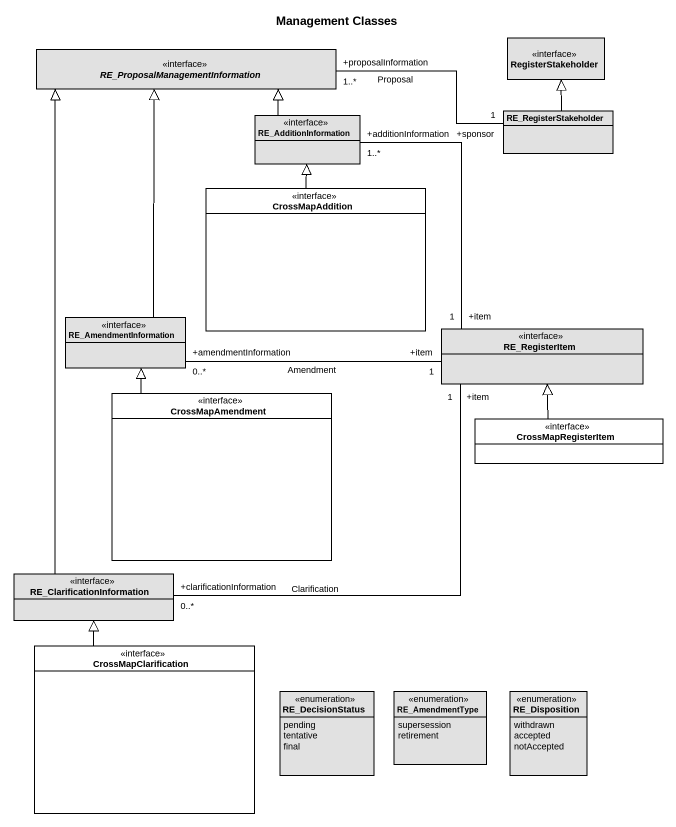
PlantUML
@startuml
title Management Classes
hide circle
hide empty members
abstract class "RE_ProposalManagementInformation" as RE_ProposalManagementInforma <<interface>> #E1E1E1
class RegisterStakeholder <<interface>> #E1E1E1
class RE_AdditionInformation <<interface>> #E1E1E1
class RE_RegisterStakeholder #E1E1E1
class CrossMapAddition <<interface>> #FFFFFF
class RE_AmendmentInformation <<interface>> #E1E1E1
class RE_RegisterItem <<interface>> #E1E1E1
class CrossMapAmendment <<interface>> #FFFFFF
class CrossMapRegisterItem <<interface>> #FFFFFF
class RE_ClarificationInformation <<interface>> #E1E1E1
class CrossMapClarification <<interface>> #FFFFFF
enum RE_DecisionStatus #E1E1E1 {
  pending
  tentative
  final
}
enum RE_AmendmentType #E1E1E1 {
  supersession
  retirement
}
enum RE_Disposition #E1E1E1 {
  withdrawn
  accepted
  notAccepted
}
RE_AdditionInformation -left-|> RE_ProposalManagementInforma
RE_RegisterStakeholder "+sponsor\n1" -left- "+proposalInformation\n1..*" RE_ProposalManagementInforma : Proposal
RE_RegisterStakeholder -up-|> RegisterStakeholder
CrossMapAddition -up-|> RE_AdditionInformation
RE_AmendmentInformation -up-|> RE_ProposalManagementInforma
RE_RegisterItem "+item\n1" -up- "+additionInformation\n1..*" RE_AdditionInformation
RE_RegisterItem "+item\n1" -left- "+amendmentInformation\n0..*" RE_AmendmentInformation : Amendment
RE_RegisterItem "+item\n1" -left- "+clarificationInformation\n0..*" RE_ClarificationInformation : Clarification
CrossMapAmendment -up-|> RE_AmendmentInformation
CrossMapRegisterItem -up-|> RE_RegisterItem
RE_ClarificationInformation -up-|> RE_ProposalManagementInforma
CrossMapClarification -up-|> RE_ClarificationInformation
@enduml
